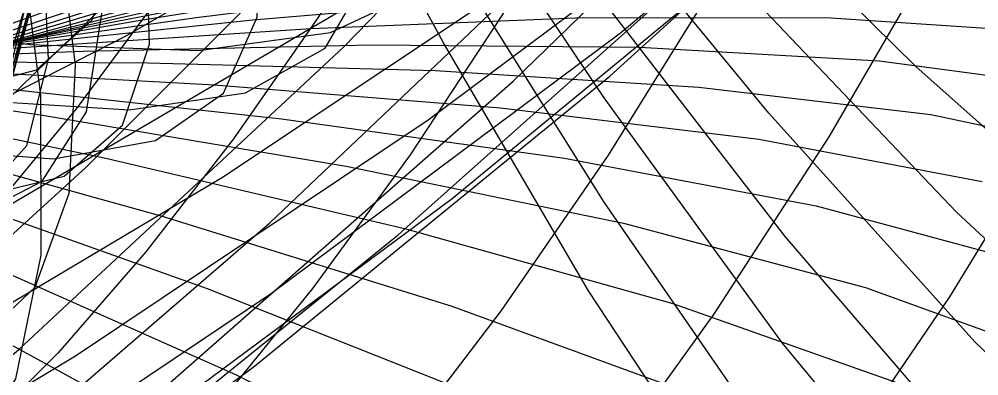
# Model space of a CAD drawing. Header units: metres. Extents: x 6 to 209, y 2 to 206.
# Drawn here: x 125.48 to 150.95, y 76 to 85.45 of the extents above; entities that cross this region are included whole.
import ezdxf

# ---------------------------------------------------------------- set-up
doc = ezdxf.new("R2010")
doc.units = ezdxf.units.M

msp = doc.modelspace()

# ---------------------------------------------------------------- linework, layer by layer
for points in [[(156.6743, 25.625), (148.2912, 18.602), (140.3337, 12.8653), (133.044, 8.652), (126.6306, 6.1544), (121.2605, 5.5128), (117.0545, 6.8103), (114.0833, 10.069), (112.3656, 15.2493), (111.8684, 22.2501), (112.5093, 30.9118), (114.1596, 41.0216), (116.6507, 52.3198), (119.7803, 64.5085), (123.3212, 77.261), (127.0301, 90.2326), (130.6572, 103.0721), (133.9563, 115.4328)], [(83.2952, 113.8), (77.4455, 101.9018), (72.2215, 90.5877), (67.9019, 80.1321), (64.7311, 70.7831), (62.9093, 62.7541), (62.5847, 56.2177), (63.8478, 51.3005), (66.727, 48.0792), (71.1874, 46.579), (77.1312, 46.7732), (84.4006, 48.585), (92.7831, 51.8908), (102.0185, 56.5247), (111.8077, 62.2854), (121.8233, 68.943), (131.7209, 76.2477), (141.151, 83.9388), (149.7716, 91.7537), (157.2606, 99.4374), (163.3265, 106.7512)], [(81.3434, 113.5752), (77.5863, 102.3033), (74.3175, 91.6458), (71.7505, 81.8781), (70.0706, 73.2465), (69.428, 65.961), (69.9312, 60.188), (71.6427, 56.0459), (74.5763, 53.6012), (78.6958, 52.8671), (83.9157, 53.8035), (90.1041, 56.3195), (97.0866, 60.2764), (104.6525, 65.4938), (112.5615, 71.756), (120.5527, 78.8198), (128.353, 86.4235), (135.6873, 94.2963), (142.2877, 102.1678), (147.9037, 109.7773)], [(81.9085, 113.2507), (77.0222, 101.0841), (72.7123, 89.5521), (69.2327, 78.9448), (66.8049, 69.5229), (65.6091, 61.5096), (65.7773, 55.0833), (67.3875, 50.3725), (70.4606, 47.452), (74.9586, 46.3411), (80.786, 47.0036), (87.7919, 49.3496), (95.7754, 53.2396), (104.4924, 58.4897), (113.6634, 64.8785), (122.9839, 72.1553), (132.1343, 80.0492), (140.7917, 88.2788), (148.6412, 96.5621), (155.3867, 104.6265)], [(152.7776, 19.7247), (144.5124, 13.235), (136.8321, 8.2412), (129.9609, 4.961), (124.0837, 3.5606), (119.3401, 4.1483), (115.8201, 6.7704), (113.5616, 11.4087), (112.5499, 17.9807), (112.7191, 26.3418), (113.9553, 36.2897), (116.1017, 47.5709), (118.9649, 59.8885), (122.3232, 72.9122), (125.9353, 86.2889), (129.5499, 99.6542), (132.9159, 112.6446)], [(74.7214, 111.6554), (68.7457, 104.2672), (63.7729, 97.2132), (60.0064, 90.7125), (57.6154, 84.9555), (56.728, 80.0976), (57.4266, 76.2542), (59.7446, 73.4971), (63.6645, 71.8528), (69.1183, 71.3021), (75.989, 71.7818), (84.1141, 73.1875), (93.2911, 75.3783), (103.2833, 78.1824), (113.8279, 81.4047), (124.6443, 84.8338), (135.4434, 88.2511), (145.9367, 91.4388), (155.846, 94.1888)], [(170.1589, 104.9733), (170.2139, 96.7951), (169.8734, 88.9777), (169.1301, 81.7987), (167.9802, 75.513), (166.4243, 70.3436), (164.4673, 66.4738), (162.1192, 64.0406), (159.3947, 63.1297), (156.3139, 63.7726), (152.9018, 65.9453), (149.1887, 69.5692), (145.2097, 74.5135), (141.0043, 80.6004), (136.6161, 87.6109), (132.092, 95.2928), (127.4821, 103.3693), (122.838, 111.5493)], [(82.6401, 111.0085), (76.5547, 100.1478), (71.1939, 89.884), (66.8294, 80.4566), (63.6957, 72.0797), (61.9803, 64.9354), (61.8172, 59.1683), (63.2807, 54.8813), (66.3827, 52.1328), (71.0712, 50.9352), (77.232, 51.2555), (84.6919, 53.0167), (93.2249, 56.1013), (102.5592, 60.3557), (112.3869, 65.5962), (122.3746, 71.6156), (132.1752, 78.1907), (141.44, 85.0905), (149.8307, 92.0842), (157.0322, 98.9492), (162.7633, 105.4791)], [(80.8216, 109.4084), (75.429, 97.444), (70.7457, 86.1857), (67.0342, 75.9087), (64.5198, 66.8573), (63.3815, 59.2375), (63.7448, 53.2106), (65.6766, 48.8886), (69.1821, 46.3305), (74.2043, 45.5418), (80.6247, 46.4745), (88.2678, 49.0296), (96.9064, 53.061), (106.2694, 58.3814), (116.0511, 64.7691), (125.9216, 71.9761), (135.539, 79.7374), (144.5606, 87.78), (152.6555, 95.8328), (159.5163, 103.636), (164.8705, 110.9504)], [(66.7189, 110.5253), (60.684, 102.208), (55.8258, 94.382), (52.3515, 87.2887), (50.4285, 81.1337), (50.1786, 76.0802), (51.6724, 72.2441), (54.9272, 69.6899), (59.905, 68.4298), (66.5137, 68.4236), (74.6092, 69.5812), (84.0004, 71.7663), (94.4543, 74.8026), (105.7039, 78.4809), (117.4569, 82.567), (129.4045, 86.8115), (141.2321, 90.9595), (152.629, 94.7601)], [(173.888, 104.8191), (174.3826, 96.2223), (174.3958, 88.1826), (173.8982, 80.9826), (172.8677, 74.8739), (171.2902, 70.0682), (169.161, 66.7299), (166.4849, 64.9701), (163.2774, 64.8427), (159.5644, 66.3428), (155.3825, 69.4066), (150.7783, 73.9139), (145.8078, 79.6922), (140.5356, 86.5234), (135.0333, 94.151), (129.3784, 102.2898), (123.6522, 110.6358)], [(176.258, 104.9208), (177.1857, 96.3692), (177.5241, 88.5531), (177.2237, 81.7423), (176.2468, 76.1686), (174.5688, 72.0176), (172.1802, 69.4221), (169.0867, 68.4579), (165.3109, 69.1407), (160.8914, 71.4262), (155.8828, 75.2115), (150.3548, 80.339), (144.3902, 86.6026), (138.0838, 93.7544), (131.5394, 101.5146), (124.8678, 109.581)], [(79.8665, 106.4826), (74.1695, 95.3027), (69.2937, 84.8516), (65.4989, 75.3753), (63.004, 67.0903), (61.9785, 60.1761), (62.5351, 54.7704), (64.7258, 50.9647), (68.5388, 48.802), (73.8988, 48.2762), (80.6686, 49.3328), (88.6541, 51.8715), (97.61, 55.75), (107.2489, 60.7901), (117.2507, 66.7834), (127.2739, 73.5), (136.9674, 80.6958), (145.9833, 88.1218), (153.9889, 95.5326), (160.6784, 102.6953), (165.7847, 109.3971)], [(82.3946, 109.4918), (76.3359, 100.1028), (71.0665, 91.2748), (66.84, 83.2036), (63.8711, 76.0626), (62.3274, 69.9977), (62.323, 65.1226), (63.9141, 61.5162), (67.0958, 59.2201), (71.8023, 58.2381), (77.9086, 58.5363), (85.2344, 60.0451), (93.5502, 62.6623), (102.5851, 66.2566), (112.036, 70.6729), (121.5785, 75.7379), (130.8776, 81.2665), (139.6005, 87.0683), (147.4272, 92.9542), (154.063, 98.7432), (159.2485, 104.2685), (162.7691, 109.3834)], [(82.7735, 109.322), (76.9804, 101.6314), (72.0027, 94.4246), (68.067, 87.8511), (65.3617, 82.0419), (64.0295, 77.1066), (64.1625, 73.1294), (65.7979, 70.1675), (68.9165, 68.2495), (73.443, 67.375), (79.2478, 67.515), (86.1521, 68.6135), (93.9329, 70.5901), (102.3315, 73.3427), (111.0619, 76.7516), (119.8211, 80.684), (128.2994, 84.9988), (136.1917, 89.5513), (143.2081, 94.1987), (149.0845, 98.805), (153.5917, 103.2451), (156.5439, 107.4099)], [(156.9833, 21.874), (148.528, 14.7049), (140.5638, 8.9776), (133.3278, 4.933), (127.02, 2.7619), (121.7973, 2.5979), (117.7681, 4.5117), (114.9894, 8.5085), (113.4653, 14.5273), (113.1479, 22.4417), (113.9398, 32.0645), (115.6987, 43.1527), (118.2431, 55.4161), (121.3601, 68.526), (124.8141, 82.1262), (128.3559, 95.8448), (131.7329, 109.3063)], [(151.9575, 91.5094), (149.6842, 87.0127), (146.9638, 82.3311), (143.9016, 77.6228), (140.6095, 73.0516), (137.2024, 68.781), (133.7937, 64.9685), (130.4918, 61.7601), (127.3958, 59.2845), (124.5926, 57.6489), (122.1536, 56.935), (120.1325, 57.1954), (118.5637, 58.4516), (117.461, 60.693), (116.8179, 63.8772), (116.6077, 67.9302), (116.7854, 72.7496), (117.2888, 78.2071), (118.0422, 84.153), (118.9588, 90.4209), (119.9444, 96.8333), (120.9017, 103.2072), (121.7338, 109.3605)], [(82.7423, 109.0335), (77.4017, 103.1824), (72.9114, 97.5608), (69.4518, 92.3406), (67.1729, 87.6718), (66.1893, 83.677), (66.5754, 80.4479), (68.3627, 78.0423), (71.5382, 76.483), (76.0445, 75.7571), (81.7813, 75.8175), (88.6086, 76.5852), (96.3506, 77.9529), (104.8023, 79.7894), (113.7353, 81.9452), (122.9054, 84.2585), (132.0613, 86.5617), (140.9519, 88.6881), (149.3352, 90.4785), (156.9858, 91.7877)], [(80.0915, 109.2384), (75.7332, 97.4398), (72.0083, 86.375), (69.1489, 76.3233), (67.3531, 67.5314), (66.7769, 60.2061), (67.5282, 54.5073), (69.6621, 50.5436), (73.1783, 48.3691), (78.0202, 47.9826), (84.0771, 49.3277), (91.1869, 52.296), (99.1419, 56.7312), (107.6954, 62.4351), (116.5707, 69.1751), (125.4701, 76.6924), (134.0861, 84.7118), (142.1113, 92.9512), (149.25, 101.1316), (155.2285, 108.9868)], [(83.4206, 105.2764), (87.1572, 101.3945), (91.39, 97.4861), (95.9618, 93.6823), (100.7082, 90.1156), (105.4633, 86.9152), (110.0652, 84.2026), (114.3622, 82.0872), (118.2178, 80.6623), (121.5154, 80.0015), (124.1621, 80.1565), (126.0918, 81.1544), (127.2676, 82.9971), (127.6822, 85.6607), (127.3584, 89.0963), (126.3476, 93.231), (124.7277, 97.9706), (122.5999, 103.2022), (120.0849, 108.7982)], [(75.6036, 108.4167), (70.1436, 101.6385), (65.7022, 95.2285), (62.4644, 89.3814), (60.5802, 84.2632), (60.1587, 80.0058), (61.2639, 76.7032), (63.9123, 74.4084), (68.0715, 73.1324), (73.6611, 72.8442), (80.555, 73.4732), (88.5848, 74.9121), (97.5457, 77.0213), (107.2029, 79.6355), (117.2988, 82.5695), (127.5621, 85.6263), (137.7159, 88.6045), (147.4874, 91.3063), (156.6163, 93.5458)], [(87.4706, 107.9771), (82.4639, 103.2733), (78.2026, 98.7106), (74.8546, 94.4263), (72.5607, 90.5404), (71.4292, 87.1521), (71.5319, 84.3363), (72.9016, 82.1413), (75.5301, 80.5881), (79.3685, 79.6697), (84.3282, 79.3523), (90.2842, 79.5768), (97.0784, 80.2618), (104.5251, 81.3072), (112.4171, 82.5982), (120.5323, 84.0104), (128.6412, 85.4144), (136.5148, 86.6818), (143.9314, 87.6898), (150.6849, 88.3267), (156.5908, 88.496)], [(78.721, 105.1173), (73.8483, 93.2786), (69.7535, 82.2611), (66.6801, 72.3351), (64.8316, 63.7367), (64.3638, 56.6599), (65.3787, 51.251), (67.9196, 47.6044), (71.9696, 45.7599), (77.4509, 45.702), (84.2274, 47.3615), (92.1091, 50.618), (100.8581, 55.3052), (110.1969, 61.2171), (119.818, 68.1152), (129.3945, 75.7379), (138.5914, 83.8094), (147.0779, 92.0496), (154.5387, 100.1841), (160.6856, 107.9537)], [(80.2989, 107.7567), (83.7617, 103.3785), (87.7999, 98.8831), (92.2604, 94.4206), (96.9806, 90.1451), (101.7939, 86.2094), (106.5359, 82.7592), (111.0502, 79.9282), (115.1933, 77.8333), (118.8402, 76.5702), (121.8879, 76.21), (124.2594, 76.7966), (125.9059, 78.3447), (126.808, 80.8394), (126.9764, 84.2363), (126.4507, 88.4627), (125.2979, 93.4199), (123.6095, 98.9865), (121.4977, 105.0221)], [(168, 105), (167.8514, 97.1633), (167.3402, 89.5928), (166.4696, 82.5581), (165.2453, 76.3101), (163.6757, 71.0722), (161.7719, 67.0323), (159.5477, 64.3359), (157.0196, 63.0812), (154.2069, 63.3151), (151.1317, 65.032), (147.8187, 68.1734), (144.295, 72.63), (140.5905, 78.2459), (136.737, 84.8233), (132.7686, 92.1303), (128.7212, 99.9084), (124.6321, 107.8821)], [(79.3208, 104.9361), (73.5621, 95.0327), (68.7013, 85.826), (64.9843, 77.523), (62.614, 70.3037), (61.7429, 64.3153), (62.4662, 59.6684), (64.8187, 56.4332), (68.7722, 54.6385), (74.2365, 54.2707), (81.0619, 55.2755), (89.0441, 57.5597), (97.9311, 60.9956), (107.4315, 65.4254), (117.225, 70.6672), (126.9734, 76.5219), (136.3324, 82.7801), (144.9639, 89.2294), (152.5479, 95.6622), (158.794, 101.8829), (163.4518, 107.7143)], [(80.3481, 105.9342), (84.1227, 100.8688), (88.4016, 95.7473), (93.026, 90.7457), (97.8307, 86.0406), (102.6508, 81.8034), (107.3264, 78.1937), (111.709, 75.3541), (115.6664, 73.405), (119.0866, 72.4399), (121.8824, 72.5223), (123.9933, 73.6829), (125.388, 75.9189), (126.0646, 79.1933), (126.0504, 83.4361), (125.4007, 88.5468), (124.1958, 94.397), (122.5382, 100.8352), (120.5481, 107.6912)], [(67.5539, 107.2489), (62.0432, 99.5495), (57.731, 92.3803), (54.8054, 85.957), (53.4144, 80.4597), (53.6598, 76.0272), (55.5931, 72.7523), (59.2135, 70.6796), (64.4671, 69.8042), (71.2481, 70.073), (79.4023, 71.3873), (88.7311, 73.6069), (98.9987, 76.5565), (109.9386, 80.0324), (121.2631, 83.8107), (132.672, 87.6564), (143.8627, 91.3322), (154.5397, 94.6084)], [(62.3194, 106.9983), (61.3209, 104.1576), (61.8326, 101.458), (63.8578, 98.9223), (67.3483, 96.5605), (72.2051, 94.3708), (78.2823, 92.3402), (85.3919, 90.4458), (93.3097, 88.6567), (101.7834, 86.9356), (110.5413, 85.2415), (119.3014, 83.5317), (127.7812, 81.7646), (135.7074, 79.9016), (142.8257, 77.9098), (148.9092, 75.764), (153.7664, 73.448)], [(83.0699, 106.6098), (86.4583, 103.2966), (90.4123, 99.9227), (94.783, 96.5966), (99.4106, 93.4306), (104.1304, 90.5361), (108.7781, 88.0204), (113.1962, 85.9826), (117.2387, 84.5097), (120.777, 83.674), (123.7036, 83.5301), (125.9362, 84.1128), (127.4202, 85.4358), (128.1302, 87.4908), (128.071, 90.248), (127.277, 93.6561), (125.8107, 97.6444), (123.7599, 102.125), (121.2346, 106.9948)], [(172.1522, 104.8956), (172.4237, 96.457), (172.26, 88.4774), (171.6426, 81.239), (170.5586, 74.997), (169.0008, 69.9708), (166.9689, 66.3356), (164.4696, 64.2171), (161.5174, 63.6861), (158.1343, 64.7566), (154.3503, 67.3851), (150.203, 71.4719), (145.7371, 76.8653), (141.0037, 83.366), (136.0599, 90.7353), (130.9671, 98.7028), (125.7905, 106.9763)], [(60.3043, 106.7169), (61.1886, 103.9695), (63.6094, 101.3058), (67.5001, 98.7356), (72.7435, 96.2594), (79.1751, 93.8697), (86.5892, 91.552), (94.7456, 89.2858), (103.3783, 87.047), (112.204, 84.8093), (120.9327, 82.5459), (129.2773, 80.232), (136.9635, 77.8461), (143.7399, 75.3717), (149.3861, 72.7989), (153.7208, 70.1258)], [(78.4419, 106.73), (74.1372, 103.1062), (70.8633, 99.6613), (68.7562, 96.4787), (67.9147, 93.6251), (68.396, 91.1488), (70.2137, 89.0782), (73.3372, 87.4216), (77.6919, 86.1674), (83.162, 85.2852), (89.5938, 84.7274), (96.8013, 84.4319), (104.5716, 84.3247), (112.6727, 84.3236), (120.861, 84.3418), (128.8898, 84.2915), (136.5171, 84.0882), (143.5144, 83.6541), (149.6741, 82.9218), (154.8167, 81.8373)], [(86.387, 106.7581), (81.5992, 102.3484), (77.5974, 98.0984), (74.5409, 94.1323), (72.5606, 90.557), (71.7537, 87.4588), (72.1803, 84.9009), (73.861, 82.9212), (76.7756, 81.5318), (80.8636, 80.7189), (86.026, 80.4443), (92.1284, 80.6468), (99.005, 81.2454), (106.4646, 82.1427), (114.2963, 83.2293), (122.2768, 84.388), (130.178, 85.4989), (137.774, 86.4443), (144.8492, 87.1136), (151.2051, 87.4077)], [(61.1024, 106.5662), (63.8953, 103.7233), (68.145, 100.8868), (73.7163, 98.0623), (80.4273, 95.2506), (88.0564, 92.4484), (96.3497, 89.6489), (105.0298, 86.8439), (113.8053, 84.0241), (122.3815, 81.1814), (130.47, 78.3092), (137.7995, 75.4042), (144.1248, 72.4674), (149.2353, 69.5046), (152.9629, 66.5273)], [(82.9672, 106.6057), (78.0361, 101.2399), (73.9736, 96.1269), (70.9453, 91.4191), (69.0857, 87.2473), (68.4937, 83.7159), (69.2286, 80.8999), (71.3077, 78.8428), (74.7053, 77.5554), (79.3532, 77.0165), (85.1426, 77.1736), (91.9279, 77.9461), (99.5306, 79.2285), (107.7457, 80.895), (116.3481, 82.8048), (125.1002, 84.8076), (133.7594, 86.75), (142.0866, 88.4812), (149.8533, 89.8595), (156.8499, 90.7577)], [(79.4361, 104.9158), (73.8551, 96.6026), (69.206, 88.9047), (65.7114, 81.985), (63.551, 75.9838), (62.855, 71.0146), (63.6986, 67.1607), (66.099, 64.4734), (70.0144, 62.9705), (75.3447, 62.6363), (81.9351, 63.4228), (89.5805, 65.252), (98.0334, 68.0187), (107.0114, 71.5946), (116.2076, 75.8336), (125.3015, 80.5762), (133.9694, 85.6561), (141.8969, 90.9055), (148.7895, 96.1615), (154.383, 101.2712), (158.4536, 106.0973)], [(64.7366, 106.0771), (69.2856, 102.9188), (75.1065, 99.6898), (82.0021, 96.4019), (89.7374, 93.0659), (98.0477, 89.6916), (106.6476, 86.2889), (115.2417, 82.8682), (123.5343, 79.4412), (131.24, 76.0213), (138.094, 72.6241), (143.8612, 69.2678), (148.3443, 65.9735), (151.3912, 62.765)], [(80.8751, 106.0733), (76.4836, 102.2911), (73.049, 98.6922), (70.7127, 95.3694), (69.5814, 92.3982), (69.7226, 89.8351), (71.1624, 87.7158), (73.8842, 86.0544), (77.8287, 84.8438), (82.8959, 84.0561), (88.948, 83.6445), (95.814, 83.5456), (103.2954, 83.6824), (111.1727, 83.9677), (119.2129, 84.3079), (127.1771, 84.607), (134.8286, 84.7711), (141.9412, 84.7121), (148.3063, 84.3515), (153.7404, 83.6243)], [(69.9189, 106.0068), (74.8977, 103.4716), (80.2113, 100.5199), (85.7343, 97.2978), (91.3351, 93.9616), (96.8802, 90.6717), (102.2384, 87.5867), (107.2847, 84.8575), (111.9042, 82.6213), (115.9956, 80.9968), (119.4741, 80.0792), (122.2739, 79.9367), (124.3498, 80.608), (125.6786, 82.1002), (126.259, 84.3886), (126.1116, 87.4172), (125.2773, 91.1006), (123.8157, 95.3266), (121.8029, 99.9603), (119.3281, 104.8485)], [(84.9118, 106.0554), (80.2926, 101.8913), (76.5075, 97.9002), (73.709, 94.1946), (72.0192, 90.87), (71.5252, 88.0016), (72.2758, 85.6421), (74.2797, 83.8206), (77.5045, 82.5416), (81.8775, 81.7858), (87.2882, 81.511), (93.5916, 81.6548), (100.6128, 82.1369), (108.153, 82.8629), (115.9959, 83.7283), (123.9148, 84.623), (131.6804, 85.4358), (139.0685, 86.0591), (145.8672, 86.3933), (151.884, 86.3511)], [(72.4496, 97.4123), (79.1425, 95.8886), (86.2137, 94.084), (93.4705, 92.129), (100.7149, 90.1599), (107.7497, 88.3138), (114.3853, 86.723), (120.4459, 85.5093), (125.7748, 84.7799), (130.2397, 84.622), (133.7367, 85.1003), (136.1933, 86.2531), (137.5708, 88.0911), (137.8647, 90.5964), (137.1047, 93.7226), (135.353, 97.3962), (132.7019, 101.5187), (129.27, 105.9699)], [(151.7444, 24.7242), (143.6825, 18.4677), (136.1322, 13.5253), (129.3199, 10.1079), (123.4356, 8.3813), (118.6272, 8.4597), (114.9958, 10.4018), (112.5922, 14.2074), (111.4168, 19.8176), (111.4194, 27.1159), (112.5026, 35.9319), (114.5255, 46.0462), (117.3103, 57.198), (120.649, 69.0928), (124.3122, 81.4127), (128.0578, 93.8263), (131.6411, 105.9996)], [(175.2814, 104.8057), (175.9978, 96.1683), (176.1808, 88.1817), (175.7909, 81.1244), (174.7974, 75.2401), (173.1803, 70.7293), (170.9317, 67.742), (168.0561, 66.3724), (164.5715, 66.656), (160.5096, 68.5681), (155.915, 72.0247), (150.8452, 76.8861), (145.369, 82.9615), (139.5657, 90.016), (133.5228, 97.7793), (127.3341, 105.9553)], [(69.1625, 105.8648), (66.2456, 102.6856), (64.6451, 99.7143), (64.4406, 97.0009), (65.6653, 94.5788), (68.3044, 92.465), (72.2952, 90.6592), (77.5289, 89.1454), (83.8546, 87.8924), (91.0838, 86.8563), (98.9967, 85.9826), (107.3501, 85.2088), (115.8852, 84.468), (124.3367, 83.6916), (132.4417, 82.8126), (139.9486, 81.7693), (146.6261, 80.5076), (152.2707, 78.9843)], [(83.0585, 105.8379), (78.5671, 101.8794), (74.9667, 98.1019), (72.4041, 94.6076), (70.9933, 91.4817), (70.8119, 88.7895), (71.8976, 86.5748), (74.2465, 84.8586), (77.8136, 83.6391), (82.5129, 82.8922), (88.2213, 82.5731), (94.7814, 82.6183), (102.0075, 82.9488), (109.6912, 83.4736), (117.6088, 84.0932), (125.5283, 84.7046), (133.2175, 85.2049), (140.4518, 85.4963), (147.0213, 85.4897), (152.7386, 85.1092)], [(153.3956, 83.3703), (150.1643, 78.0898), (146.5902, 72.8427), (142.8018, 67.813), (138.9291, 63.1827), (135.0992, 59.1246), (131.4317, 55.7964), (128.0345, 53.3348), (125.0003, 51.8506), (122.4034, 51.4245), (120.2972, 52.1038), (118.7127, 53.9004), (117.6578, 56.7902), (117.117, 60.7132), (117.0528, 65.5753), (117.407, 71.2512), (118.1038, 77.5884), (119.0524, 84.4119), (120.1512, 91.5303), (121.2918, 98.7417), (122.3633, 105.8405)], [(76.5454, 105.58), (71.5857, 99.398), (67.6528, 93.6058), (64.9136, 88.375), (63.4997, 83.8486), (63.5022, 80.1375), (64.9683, 77.3162), (67.8989, 75.4215), (72.2484, 74.4511), (77.9258, 74.3651), (84.7973, 75.0876), (92.6904, 76.5105), (101.3999, 78.4978), (110.6937, 80.8917), (120.3209, 83.5184), (130.0202, 86.1957), (139.5277, 88.7397), (148.5864, 90.9727), (156.9538, 92.7295)], [(78.6546, 105.5627), (74.8417, 94.2778), (71.7038, 83.8124), (69.4499, 74.4309), (68.2539, 66.3627), (68.2478, 59.7954), (69.5162, 54.8684), (72.0924, 51.6696), (75.957, 50.2322), (81.0376, 50.535), (87.2113, 52.5031), (94.3083, 56.0117), (102.1176, 60.8909), (110.3941, 66.9318), (118.8673, 73.8946), (127.2507, 81.517), (135.2513, 89.524), (142.5808, 97.6374), (148.9652, 105.5854)], [(152.2313, 17.2835), (144.1052, 10.9012), (136.6145, 6.1417), (129.9718, 3.2183), (124.3487, 2.2882), (119.8703, 3.4467), (116.6117, 6.7233), (114.5959, 12.08), (113.7937, 19.412), (114.1257, 28.5505), (115.4661, 39.2682), (117.6481, 51.2863), (120.471, 64.2835), (123.7082, 77.9066), (127.1163, 91.7818), (130.4455, 105.5275)], [(144.616, 105.5841), (145.2661, 104.0241), (145.3347, 101.9083), (144.8448, 99.2906), (143.8356, 96.2457), (142.3607, 92.8663), (140.4864, 89.2602), (138.289, 85.5469), (135.852, 81.853), (133.2634, 78.308), (130.6122, 75.0399), (127.9854, 72.1703), (125.4649, 69.8105)], [(74.6323, 98.7832), (81.0866, 96.7352), (87.8267, 94.4368), (94.6746, 92.0295), (101.4493, 89.659), (107.9727, 87.4697), (114.0756, 85.5986), (119.6027, 84.1705), (124.418, 83.2926), (128.4086, 83.0503), (131.4884, 83.504), (133.6003, 84.6859), (134.7182, 86.5988), (134.8467, 89.2159), (134.0212, 92.4806), (132.3054, 96.3088), (129.7895, 100.5915), (126.5862, 105.1982)], [(149.5788, 105.33), (150.0823, 103.3523), (149.933, 100.7667), (149.1634, 97.642), (147.8237, 94.0694), (145.9801, 90.1598), (143.712, 86.0396), (141.1092, 81.8465), (138.2688, 77.725), (135.2914, 73.8211), (132.2778, 70.2771), (129.3253, 67.2268), (126.5245, 64.7902), (123.9557, 63.0698)], [(176.7573, 105.2275), (177.8766, 96.8889), (178.3479, 89.3574), (178.1135, 82.8896), (177.1299, 77.7014), (175.3698, 73.9605), (172.8234, 71.7807), (169.5, 71.2179), (165.4278, 72.268), (160.6543, 74.8682), (155.2453, 78.8983), (149.2835, 84.1861), (142.8668, 90.5135), (136.1057, 97.6244), (129.1204, 105.2341)], [(67.8407, 104.9599), (72.9914, 102.835), (78.5578, 100.2577), (84.404, 97.3662), (90.3858, 94.3101), (96.3554, 91.2457), (102.1658, 88.3292), (107.6754, 85.7113), (112.753, 83.5311), (117.2808, 81.9108), (121.1592, 80.9514), (124.3085, 80.728), (126.6723, 81.2875), (128.218, 82.6462), (128.9381, 84.7888), (128.8495, 87.6691), (127.9927, 91.2111), (126.4301, 95.3113), (124.2431, 99.8426), (121.5291, 104.6583)], [(136.5999, 105.0353), (136.9694, 103.6655), (136.8912, 101.8701), (136.3872, 99.697), (135.4915, 97.2097), (134.2493, 94.4853), (132.7145, 91.6119), (130.9485, 88.6855), (129.0174, 85.8068), (126.9899, 83.0776), (124.9348, 80.5972)], [(60.9351, 104.6048), (65.5914, 103.5256), (70.8858, 101.8558), (76.688, 99.7052), (82.8522, 97.2021), (89.2212, 94.4882), (95.6321, 91.7136), (101.9211, 89.0306), (107.9291, 86.5876), (113.5062, 84.5241), (118.5169, 82.9646), (122.8442, 82.0142), (126.3928, 81.7539), (129.0925, 82.238), (130.8996, 83.4913), (131.7982, 85.5078), (131.8003, 88.251), (130.9444, 91.6545), (129.2944, 95.6242), (126.9366, 100.0416), (123.9765, 104.7673)], [(64.1211, 104.6988), (62.8093, 101.8036), (62.955, 99.1139), (64.5771, 96.6575), (67.6446, 94.447), (72.0771, 92.4803), (77.7475, 90.7417), (84.486, 89.203), (92.0861, 87.8253), (100.3113, 86.5614), (108.9034, 85.3582), (117.5911, 84.1596), (126.0995, 82.9093), (134.1593, 81.5536), (141.5165, 80.0445), (147.9405, 78.3416), (153.2326, 76.4152)], [(82.9024, 104.6872), (78.3321, 99.7527), (74.6504, 95.0867), (72.0096, 90.8243), (70.5303, 87.0794), (70.2973, 83.9404), (71.3561, 81.4682), (73.7108, 79.6939), (77.3238, 78.6188), (82.1169, 78.2144), (87.9733, 78.4246), (94.7413, 79.168), (102.2395, 80.3417), (110.2624, 81.8256), (118.5871, 83.4871), (126.9811, 85.1869), (135.2095, 86.7846), (143.0428, 88.1443), (150.265, 89.1398), (156.6799, 89.6604)], [(140.7829, 104.5731), (141.0218, 102.8599), (140.7597, 100.6829), (140.0263, 98.1024), (138.8649, 95.1955), (137.3302, 92.0536), (135.4868, 88.7797), (133.4063, 85.4843), (131.1652, 82.2818), (128.8418, 79.2867), (126.5136, 76.6092), (124.2547, 74.3513)], [(71.65, 104.3048), (68.545, 100.9978), (66.6806, 97.9311), (66.1468, 95.1627), (66.9895, 92.7334), (69.2087, 90.6652), (72.7583, 88.9615), (77.5474, 87.6078), (83.443, 86.5722), (90.2744, 85.8082), (97.839, 85.2563), (105.9089, 84.8474), (114.2387, 84.5057), (122.5739, 84.1527), (130.6592, 83.7102), (138.2477, 83.1041), (145.1087, 82.2682), (151.0362, 81.1465)], [(124.2796, 77.3565), (131.4781, 73.424), (137.7445, 69.5853), (142.8573, 65.8751), (146.6358, 62.3285), (148.9463, 58.9799), (149.707, 55.863), (148.8908, 53.0098), (146.5263, 50.4506), (142.6968, 48.213), (137.5373, 46.3219), (131.2299, 44.7983), (123.9973, 43.6597)]]:
    msp.add_lwpolyline(points)

doc.saveas('drawing.dxf')
